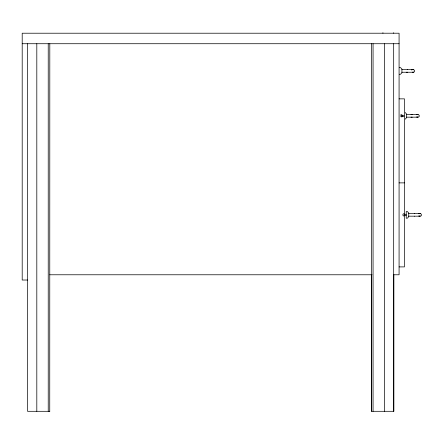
<?xml version="1.0" encoding="UTF-8"?>
<svg xmlns="http://www.w3.org/2000/svg" width="444" height="444" viewBox="0 0 444 444"><rect width="100%" height="100%" fill="white"/><g stroke="black" fill="none" stroke-linecap="round" stroke-linejoin="round"><path stroke-width="0.67" d="M405.172 119.192L406.56 117.71L406.56 113.997L405.172 112.51M411.433 69.991C414.097 67.982 416.605 72.544 412.687 72.25M416.5 114.702C419.269 113.287 420.84 117.566 417.321 117.172M418.675 213.708C421.445 212.293 423.015 216.572 419.497 216.178M413.442 72.211L412.365 72.211M418.082 117.133L416.5 117M420.257 216.139L418.675 216.006M412.687 69.608L413.442 69.647M417.321 114.53L418.082 114.569M419.497 213.536L420.257 213.575M401.831 72.255L407.609 72.25M406.371 72.255L413.07 72.25M406.465 117.177L412.243 117.172M411.011 117.177L417.704 117.172M414.419 216.178L408.641 216.184M22.2 43.723L399.078 43.723M399.422 67.588L400.532 67.588L401.925 69.07L401.925 72.783L400.532 74.27L399.422 74.27M401.831 69.603L407.609 69.608M407.536 69.608L413.07 69.608M399.078 98.857L404.462 98.857L404.462 266.899L399.078 266.899M406.465 114.524L412.243 114.53M417.704 114.53L411.011 114.524M401.975 115.323L404.001 115.323M401.975 116.383L404.001 116.383M399.078 182.878L404.462 182.878M408.641 213.531L414.419 213.536M414.346 213.536L419.88 213.536M404.151 213.836C402.425 212.954 402.425 216.761 404.151 215.878M404.151 214.324L406.177 214.324M404.151 215.384L406.177 215.384M414.346 216.178L419.88 216.178M49.761 274.775L372.05 274.775M393.534 274.775L399.078 274.775L399.078 33.217L22.2 33.217L22.2 280.025L27.584 280.025M49.806 411.305L27.556 411.305L27.617 43.723M393.861 274.675L393.861 411.305L371.489 411.305L371.489 43.723M393.695 32.695L393.695 33.217M393.678 43.723L393.678 411.305M384.487 43.723L384.487 411.305M382.928 32.695L382.928 33.217M373.065 43.723L373.065 411.305M371.672 274.675L371.672 411.305M49.806 43.723L49.745 411.305M48.23 43.723L48.23 411.305M36.808 43.723L36.808 411.305M400.988 114.83L400.86 116.733L401.975 116.872L401.975 114.83L400.988 114.83M408.735 216.711L407.348 218.198L406.232 218.198L406.232 211.516L407.348 211.516L408.735 212.998L408.735 216.711"/></g></svg>
